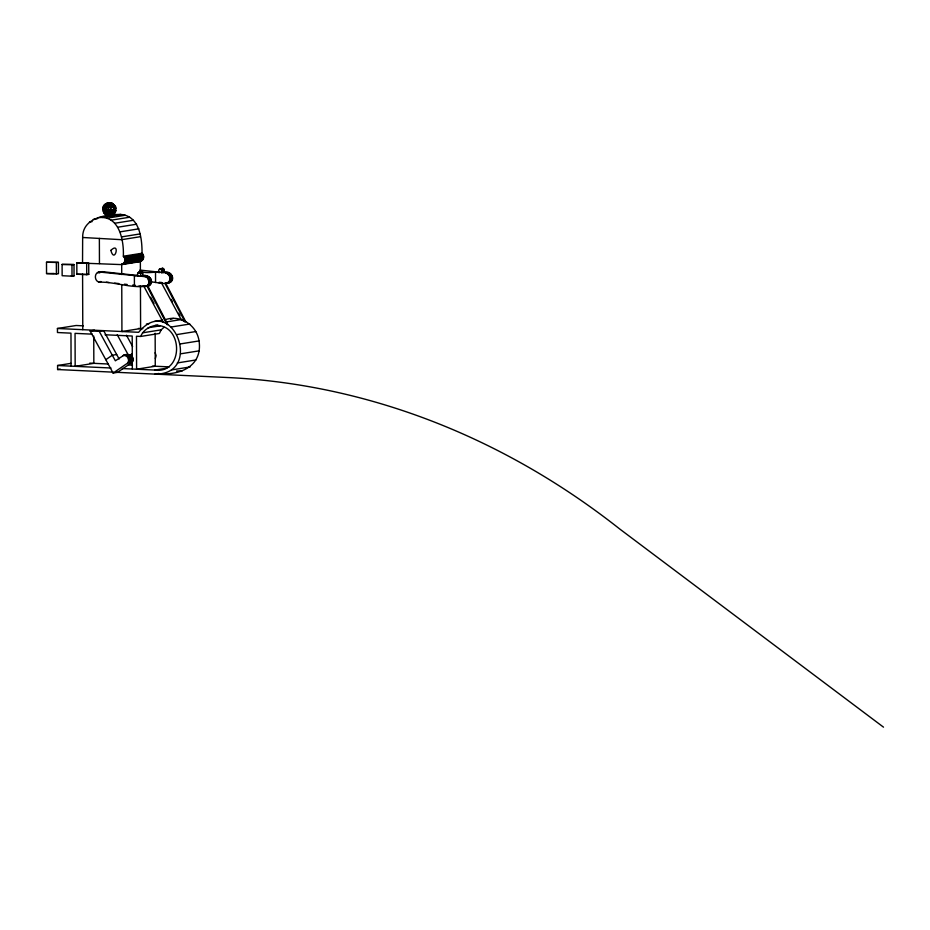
<?xml version="1.0" encoding="UTF-8"?>
<svg xmlns="http://www.w3.org/2000/svg" width="930" height="930" viewBox="0 0 930 930"><rect width="100%" height="100%" fill="white"/><g stroke="black" fill="none" stroke-linecap="round" stroke-linejoin="round"><path stroke-width="1.4" d="M82.538 262.772L82.654 237.487C82.421 217.794 105.636 214.505 120.737 214.435C139.663 215.934 142.116 238.51 142.034 253.239C144.673 255.401 144.011 260.632 140.36 261.214L121.691 264.201L121.725 274.582M113.111 373.058L127.922 362.898L128.607 361.038L128.201 358.004L126.271 355.818L123.62 355.411L115.355 360.805L99.254 331.359L90.082 330.929L113.111 373.058L117.494 372.349L132.304 362.189C135.71 356.109 127.515 352.4 122.772 355.713M121.691 264.201C125.329 263.62 125.992 258.389 123.353 256.227C124.004 240.335 119.273 214.191 97.534 217.818M146.824 286.045L148.428 284.278L149.009 281.767L147.707 278.14L145.719 276.733L99.684 272.037C93.791 272.013 94.081 281.871 99.719 282.15C116.099 281.86 133.048 289.218 149.288 285.65C155.74 280.302 146.568 272.502 140.314 276.303C142.546 271.339 135.722 270.967 137.954 276.198M151.392 282.092C156.868 281.558 169.179 287.393 170.155 278.384C167.912 266.34 147.207 276.268 140.256 270.769M165.749 283.243L185.698 321.606L184.907 321.733L164.959 283.371C177.99 283.801 172.585 268.433 161.564 272.42M107.927 203.717C98.592 204.879 120.226 202.949 108.508 203.135C108.81 206.611 107.008 215.806 111.542 215.679C118.854 213.586 116.076 201.764 108.705 202.845C100.161 203.414 101.835 217.178 110.089 216.039L111.1 215.748C122.574 198.264 92.64 200.648 106.811 215.516L113.262 214.818L115.901 210.506L103.242 211.784L104.032 211.621M110.403 215.004C110.949 217.411 104.648 215.167 107.973 215.283L110.089 216.039L109.124 215.144M158.949 373.465L154.95 374.116C204.542 374.895 172.178 291.718 138.64 332.301L57.439 328.488L57.462 332.522L70.971 333.161L71.087 366.129M163.599 373.848C184.198 374.104 202.426 363.711 199.055 340.926C196.776 325.302 180.513 314.317 165.308 319.688M161.588 269.293C163.029 266.48 165.238 271.025 163.913 272.525L161.448 272.92C163.68 267.956 156.856 267.584 159.088 272.816M155.147 333.242L155.264 366.222L136.594 369.21L136.478 336.242L140.744 336.439C143.313 329.418 150.707 325.825 157.775 325.058M163.994 327.302L161.169 329.848L159.414 333.452L140.744 336.439M155.368 358.503L156.124 355.62L155.147 352.737M111.635 214.888L113.576 213.633C116.483 213.749 101.463 215.156 107.02 214.284M99.033 272.978L102.149 271.641L136.85 275.408L134.385 275.803L134.42 285.917M140.756 272.083L142.604 272.444L142.778 275.908M106.776 203.856L110.426 202.891L105.927 203.972M105.799 359.678L112.297 355.225L116.68 354.516M129.944 355.248L132.107 353.76M111.542 215.679L114.704 212.307L114.75 207.251L111.658 203.472L107.078 203.252L108.508 203.135M108.275 203.054L110.077 202.891L112.6 204.298C115.518 204.414 100.487 205.832 106.055 204.949M144.615 286.626L149.288 285.65M111.914 216.399L116.204 214.83M170.562 319.304L173.317 318.409M104.09 206.565C102.858 207.134 116.378 205.681 113.576 205.553M104.776 213.168L104.067 213.307L115.25 212.11M102.068 217.422L120.737 214.435M93.244 219.387L97.243 218.748M106.601 218.248L125.283 215.249M89.431 222.072L92.093 221.642M110.903 220.224L129.584 217.236M114.739 223.258L133.42 220.27M117.912 227.199L136.582 224.211M120.237 231.826L138.907 228.827M121.597 236.883L140.267 233.895M140.279 236.708L121.609 239.696L82.654 237.487M46.5 262.26L58.404 262.4L58.451 273.687L56.405 274.025L46.535 273.56L46.5 262.26L58.404 262.4M62.101 264.422L74.016 264.562L74.051 275.861L72.005 276.187L62.147 275.722L62.101 264.422L74.016 264.562M76.818 262.923L88.722 263.062L88.769 274.362L86.722 274.687L76.853 274.222L76.818 262.923L121.691 264.608L140.36 261.621M123.353 256.227L142.034 253.239M124.039 256.982L142.709 253.983M124.55 257.877L143.22 254.89M124.876 258.877L143.546 255.89M124.992 259.935L143.662 256.947M46.535 273.56L54.219 273.49M124.887 260.981L143.557 257.994M124.562 261.958L143.243 258.97M124.062 262.806L142.732 259.819M123.376 263.492L142.058 260.505M122.574 263.969L141.255 260.97M76.853 274.222L88.769 274.362M98.534 272.153L100.998 271.758M99.684 272.037L102.149 271.641M97.476 272.606L99.94 272.211M138.814 272.153L141.581 271.723M159.948 268.77L162.727 268.34M138.535 272.269L141.883 271.793M159.425 269.096L163.029 268.41M139.709 272.327L142.174 271.932M160.844 268.944L163.308 268.549M138.105 272.746L142.418 272.165M161.088 269.177L163.552 268.782M140.139 272.839L142.604 272.444M161.274 269.456L163.738 269.061M140.256 273.176L142.72 272.781M161.402 269.793L163.866 269.398M140.302 273.525L142.767 273.129M161.436 270.142L163.901 269.747M98.568 281.93L101.033 281.534M144.58 276.512L147.045 276.117M165.714 273.129L168.179 272.734M145.719 276.733L148.184 276.338M166.865 273.35L169.33 272.955M146.789 277.291L149.253 276.896M167.923 273.908L170.388 273.513M147.707 278.14L150.172 277.745M168.842 274.757L171.306 274.362M148.416 279.221L150.881 278.826M169.551 275.838L172.015 275.443M148.858 280.453L151.323 280.058M169.992 277.07L172.457 276.675M149.009 281.767L151.474 281.383M170.155 278.384L172.62 277.989M148.87 283.069L151.334 282.673M170.004 279.686L172.469 279.291M148.428 284.278L150.893 283.882M169.562 280.895L172.027 280.5M137.989 286.312L140.453 285.917M159.135 282.929L161.599 282.534L159.216 282.278M147.731 285.289L150.195 284.894M168.865 281.906L171.329 281.511M144.557 285.94L143.766 286.068L163.296 322.419M162.436 283.08L161.646 283.208L181.176 319.56L184.907 321.733M167.958 282.662L170.423 282.267M57.439 328.488L76.121 325.5L83.363 325.837M90.082 330.929L94.465 330.231M154.636 321.396L162.645 320.118M99.254 331.359L103.637 330.662L119.121 358.992M146.394 324.07L149.067 323.652M165.97 322.001L181.978 319.432M148.137 327.755L160.146 325.837M171.167 327.011L189.836 324.024M142.499 332.835L161.169 329.848M177.142 334.533L195.812 331.545M180.385 343.914L199.055 340.926M113.425 372.163L57.59 369.536L57.579 365.502L70.913 363.363M123.62 355.411L128.898 354.621M125.41 355.458L129.793 354.76M126.271 355.818L130.653 355.121M127.038 356.388L131.432 355.69M127.701 357.132L132.083 356.423M128.201 358.004L132.595 357.306M57.59 369.536L60.252 369.105M128.538 358.992L132.92 358.283M128.677 360.015L133.06 359.305M128.607 361.038L133.002 360.34M128.352 362.014L132.746 361.317M180.443 353.842L199.113 350.854M127.922 362.898L132.304 362.189M177.305 362.944L195.974 359.957M122.33 368.547L154.81 370.07L166.819 368.152M171.422 369.942L190.092 366.955M169.365 282.72L165.563 282.72M141.779 285.975L148.219 286.103M109.845 215.888L108.415 215.993L110.856 215.167L111.135 209.459L110.135 204.786L108.705 202.845C101.928 204.158 103.056 216.353 110.089 216.039L109.217 215.946C105.253 213.54 104.276 203.67 109.577 202.926L110.438 203.461M110.903 215.679L113.262 214.818L112.6 214.818M111.402 203.391L111.984 203.368C124.039 211.377 104.567 209.506 103.66 209.936L103.683 208.204L102.893 208.367L115.367 207.03M114.611 208.762L115.762 208.715M154.81 370.07C184.14 374.186 183.408 323.582 155.101 325.488M176.502 371.035L182.268 370.849M71.238 275.722L74.051 275.861M138.465 328.43L142.813 328.639M92.198 334.161L75.051 333.347L75.167 366.327L93.837 363.339L93.744 336.09M105.055 334.765L132.211 336.032L132.293 357.539M89.757 363.142L108.275 364.014M128.131 364.955L132.49 365.153M152.404 366.095L169.283 366.885M57.579 365.502L110.961 368.013M116.285 372.291L227.362 377.51A826.921 716.158 80.9 0 1 619.822 529.065L883.5 727.155M110.089 216.039L107.124 215.4M139.942 270.072L157.984 272.025L155.519 272.42L155.554 282.534M106.346 282.209L109.124 282.511M114.669 283.115L118.842 283.569M124.388 284.173L127.166 284.475M132.723 285.08L135.501 285.382M126.434 335.207L132.606 346.506M117.238 334.742L128.177 354.737M171.201 299.379L172.538 301.89M178.607 313.166L179.955 315.677M150.625 297.228L153.996 303.494M147.87 286.103L167.819 324.477L167.028 324.605L147.079 286.231M140.36 261.214L140.395 271.583M140.453 285.824L140.604 328.534L121.923 331.522L121.76 284.545M132.304 361.84L132.327 369.012M99.359 238.417L99.452 263.562M86.676 263.388L86.722 274.687M82.584 274.164L82.782 329.673M71.97 264.887L72.005 276.187M56.358 262.725L56.405 274.025M110.879 250.379C114.704 264.666 120.656 240.812 110.879 250.379"/></g></svg>
